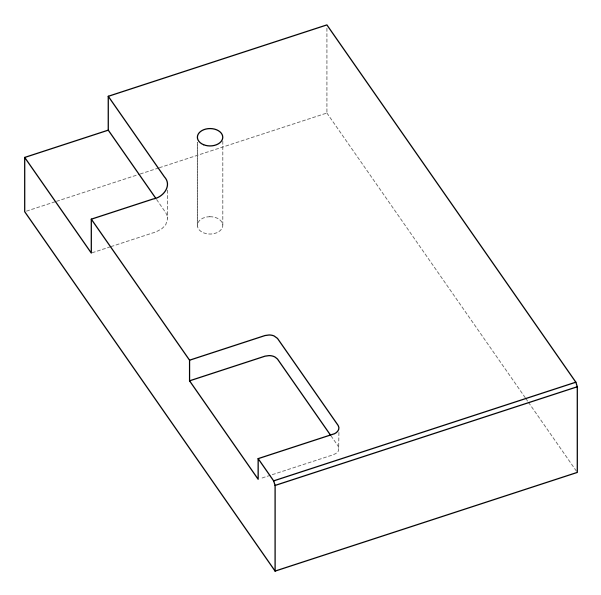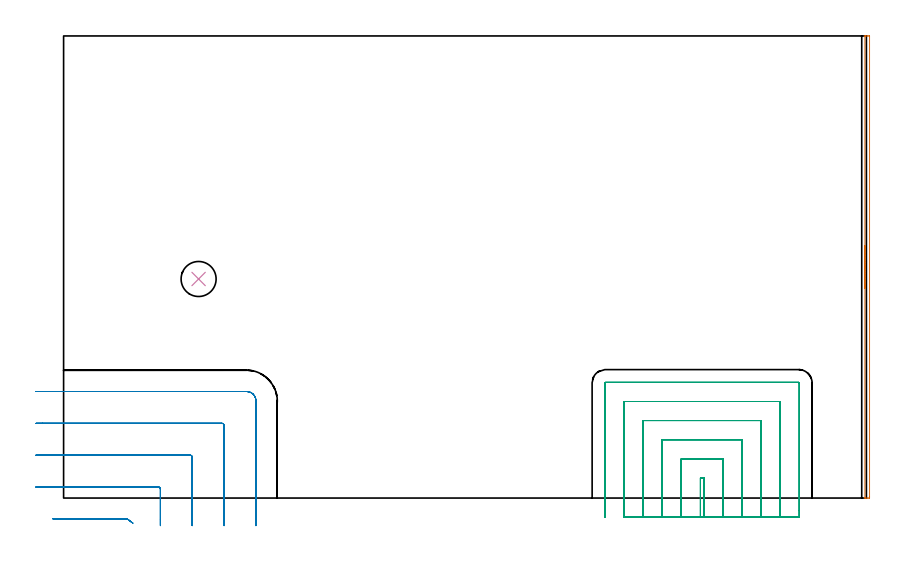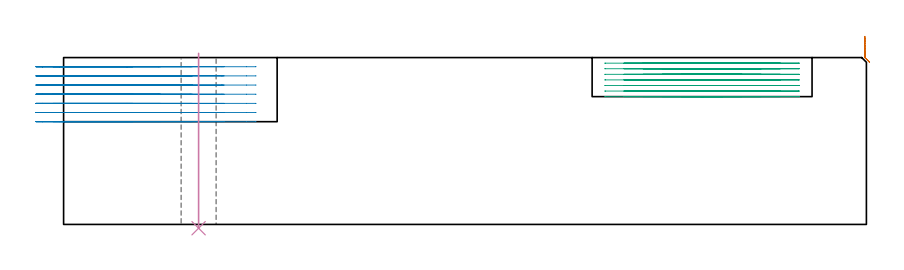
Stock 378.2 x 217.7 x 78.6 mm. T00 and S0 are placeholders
(PLAN: 4 operations, 3 tool changes, 28.3 min)
(1 AREA_MILL | FG_CHAMFER_SURFACE | UGT0205_001 | 1.89 min | 527 mm3)
(2 MILL_CORNER_NOTCH_RECTANGULAR | CORNER_NOTCH_RECTANGULAR | UGT0201_094 | Follow Part, ap 5, ae 75% | 8.2 min | 181572 mm3)
(3 MILL_SLOT | SLOT_PARTIAL_RECTANGULAR | NXT0201_011 | Follow Part, ap 3, ae 75% | 17.86 min | 115022 mm3)
(4 INDEXABLE_INSERT_DRILL_THROUGH_HOLE_FROM_SOLID | STEP1HOLE | NXT0302_004 | 0.33 min | 16782 mm3)
(TOOL UGT0205_001 | Chamfer Mill 20 x 3 x 45 deg. | D20 FL50 Z2)
(TOOL UGT0201_094 | End mill 20 mm | D20 FL38 Z4)
(TOOL NXT0201_011 | ENDMILL 12mm [2P460-1200-NA 1630] | D12 FL38 Z6)
(TOOL NXT0302_004 | Index. Insert Drill 16.5mm [880-D1650L20-05] | D16.5 PA176 FL83 Z2)
(OP 1 AREA_MILL)
G17 G21 G94 G90
T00 M6
G54
G17 G0 G90 X377.5 Y98.85 S1061 M3
G43 Z88.6 H0
G94 G1 Y98.888 Z87.728 F250.
Y99.002 Z86.863
Y99.191 Z86.012
Y99.453 Z85.18
Y99.787 Z84.374
Y100.19 Z83.6
Y100.658 Z82.864
Y101.19 Z82.172
Y101.779 Z81.529
Y102.422 Z80.939
Y103.114 Z80.408
Y103.85 Z79.94
Y104.624 Z79.537
Y105.43 Z79.203
Y106.262 Z78.941
Y107.113 Z78.752
Y107.978 Z78.638
Y108.85 Z78.6
Y217.515
X377.503 Y217.69 Z78.588
X377.539 Y217.696 Z78.552
X377.596 Y217.699 Z78.496
X377.694 Y217.7 Z78.406
X377.883 Z78.216
X378.6 Z77.495
X378.958 Z77.138
X379.466 Y217.697 Z76.63
X379.691 Y217.694 Z76.405
X379.695 Y217.633 Z76.403
X379.7 Y217.394 Z76.4
Y0.632
X379.699 Y0.305 Z76.401
X379.695 Y0.067 Z76.403
X379.691 Y0.006 Z76.405
X379.466 Y0. Z76.63
X378.958 Z77.138
X378.6 Z77.495
X377.694 Z78.406
X377.597 Z78.495
X377.54 Z78.551
X377.503 Y0.009 Z78.588
X377.5 Y0.185 Z78.6
Y108.85
Y109.722 Z78.638
Y110.586 Z78.752
Y111.438 Z78.941
Y112.27 Z79.203
Y113.076 Z79.537
Y113.85 Z79.94
Y114.586 Z80.408
Y115.278 Z80.939
Y115.921 Z81.529
Y116.51 Z82.172
Y117.041 Z82.864
Y117.51 Z83.6
Y117.913 Z84.374
Y118.247 Z85.18
Y118.509 Z86.012
Y118.698 Z86.863
Y118.812 Z87.728
Y118.85 Z88.6
M5
M2
(OP 2 MILL_CORNER_NOTCH_RECTANGULAR)
G17 G21 G94 G90
T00 M6
G54
G17 G0 G90 X32.605 Y-11.8 S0 M3
G43 Z88.6 H0
Z74.286
G94 G1 X30.205 Y-10. F250.
G3 X29.611 Y-9.8 R1. F500.
G1 X-1.99
X-4.99 F250.
G0 Z88.6
X45.6 Y-13.
Z74.286
G1 Y-10.
Y4.205 F500.
G3 X44.605 Y5.2 R1.
G1 X-10.
X-13. F250.
G0 Z88.6
X60.6 Y-13.
Z74.286
G1 Y-10.
Y19.205 F500.
G3 X59.605 Y20.2 R1.
G1 X-10.
X-13. F250.
G0 Z88.6
X75.6 Y-13.
Z74.286
G1 Y-10.
Y34.205 F500.
G3 X74.605 Y35.2 R1.
G1 X-10.
X-13. F250.
G0 Z88.6
X90.6 Y-13.
Z74.286
G1 Y-10.
Y45.8 F500.
G3 X86.2 Y50.2 R4.4
G1 X-10.
X-13. F250.
G0 Z88.6
X32.605 Y-11.8
Z69.971
G1 X30.205 Y-10.
G3 X29.611 Y-9.8 R1. F500.
G1 X-1.99
X-4.99 F250.
G0 Z88.6
X45.6 Y-13.
Z69.971
G1 Y-10.
Y4.205 F500.
G3 X44.605 Y5.2 R1.
G1 X-10.
X-13. F250.
G0 Z88.6
X60.6 Y-13.
Z69.971
G1 Y-10.
Y19.205 F500.
G3 X59.605 Y20.2 R1.
G1 X-10.
X-13. F250.
G0 Z88.6
X75.6 Y-13.
Z69.971
G1 Y-10.
Y34.205 F500.
G3 X74.605 Y35.2 R1.
G1 X-10.
X-13. F250.
G0 Z88.6
X90.6 Y-13.
Z69.971
G1 Y-10.
Y45.8 F500.
G3 X86.2 Y50.2 R4.4
G1 X-10.
X-13. F250.
G0 Z88.6
X32.605 Y-11.8
Z65.657
G1 X30.205 Y-10.
G3 X29.611 Y-9.8 R1. F500.
G1 X-1.99
X-4.99 F250.
G0 Z88.6
X45.6 Y-13.
Z65.657
G1 Y-10.
Y4.205 F500.
G3 X44.605 Y5.2 R1.
G1 X-10.
X-13. F250.
G0 Z88.6
X60.6 Y-13.
Z65.657
G1 Y-10.
Y19.205 F500.
G3 X59.605 Y20.2 R1.
G1 X-10.
X-13. F250.
G0 Z88.6
X75.6 Y-13.
Z65.657
G1 Y-10.
Y34.205 F500.
G3 X74.605 Y35.2 R1.
G1 X-10.
X-13. F250.
G0 Z88.6
X90.6 Y-13.
Z65.657
G1 Y-10.
Y45.8 F500.
G3 X86.2 Y50.2 R4.4
G1 X-10.
X-13. F250.
G0 Z88.6
X32.605 Y-11.8
Z61.343
G1 X30.205 Y-10.
G3 X29.611 Y-9.8 R1. F500.
G1 X-1.99
X-4.99 F250.
G0 Z88.6
X45.6 Y-13.
Z61.343
G1 Y-10.
Y4.205 F500.
G3 X44.605 Y5.2 R1.
G1 X-10.
X-13. F250.
G0 Z88.6
X60.6 Y-13.
Z61.343
G1 Y-10.
Y19.205 F500.
G3 X59.605 Y20.2 R1.
G1 X-10.
X-13. F250.
G0 Z88.6
X75.6 Y-13.
Z61.343
G1 Y-10.
Y34.205 F500.
G3 X74.605 Y35.2 R1.
G1 X-10.
X-13. F250.
G0 Z88.6
X90.6 Y-13.
Z61.343
G1 Y-10.
Y45.8 F500.
G3 X86.2 Y50.2 R4.4
G1 X-10.
X-13. F250.
G0 Z88.6
X32.605 Y-11.8
Z57.029
G1 X30.205 Y-10.
G3 X29.611 Y-9.8 R1. F500.
G1 X-1.99
X-4.99 F250.
G0 Z88.6
X45.6 Y-13.
Z57.029
G1 Y-10.
Y4.205 F500.
G3 X44.605 Y5.2 R1.
G1 X-10.
X-13. F250.
G0 Z88.6
X60.6 Y-13.
Z57.029
G1 Y-10.
Y19.205 F500.
G3 X59.605 Y20.2 R1.
G1 X-10.
X-13. F250.
G0 Z88.6
X75.6 Y-13.
Z57.029
G1 Y-10.
Y34.205 F500.
G3 X74.605 Y35.2 R1.
G1 X-10.
X-13. F250.
G0 Z88.6
X90.6 Y-13.
Z57.029
G1 Y-10.
Y45.8 F500.
G3 X86.2 Y50.2 R4.4
G1 X-10.
X-13. F250.
G0 Z88.6
X32.605 Y-11.8
Z52.714
G1 X30.205 Y-10.
G3 X29.611 Y-9.8 R1. F500.
G1 X-1.99
X-4.99 F250.
G0 Z88.6
X45.6 Y-13.
Z52.714
G1 Y-10.
Y4.205 F500.
G3 X44.605 Y5.2 R1.
G1 X-10.
X-13. F250.
G0 Z88.6
X60.6 Y-13.
Z52.714
G1 Y-10.
Y19.205 F500.
G3 X59.605 Y20.2 R1.
G1 X-10.
X-13. F250.
G0 Z88.6
X75.6 Y-13.
Z52.714
G1 Y-10.
Y34.205 F500.
G3 X74.605 Y35.2 R1.
G1 X-10.
X-13. F250.
G0 Z88.6
X90.6 Y-13.
Z52.714
G1 Y-10.
Y45.8 F500.
G3 X86.2 Y50.2 R4.4
G1 X-10.
X-13. F250.
G0 Z88.6
X32.605 Y-11.8
Z48.4
G1 X30.205 Y-10.
G3 X29.611 Y-9.8 R1. F500.
G1 X-1.99
X-4.99 F250.
G0 Z88.6
X45.6 Y-13.
Z48.4
G1 Y-10.
Y4.205 F500.
G3 X44.605 Y5.2 R1.
G1 X-10.
X-13. F250.
G0 Z88.6
X60.6 Y-13.
Z48.4
G1 Y-10.
Y19.205 F500.
G3 X59.605 Y20.2 R1.
G1 X-10.
X-13. F250.
G0 Z88.6
X75.6 Y-13.
Z48.4
G1 Y-10.
Y34.205 F500.
G3 X74.605 Y35.2 R1.
G1 X-10.
X-13. F250.
G0 Z88.6
X90.6 Y-13.
Z48.4
G1 Y-10.
Y45.8 F500.
G3 X86.2 Y50.2 R4.4
G1 X-10.
X-13. F250.
G0 Z88.6
M5
M2
(OP 3 MILL_SLOT)
G17 G21 G94 G90
T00 M6
G54
G17 G0 G90 X301.6 Y-9. S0 M3
G43 Z88.6 H1
Z75.971
G94 G1 Y-6. F250.
Y9.5 F500.
X300.
Y-6.
Y-9. F250.
X310.6
Y-6.
Y18.5 F500.
X291.
Y-6.
Y-9. F250.
X319.6
Y-6.
Y27.5 F500.
X282.
Y-6.
Y-9. F250.
X328.6
Y-6.
Y36.5 F500.
X273.
Y-6.
Y-9. F250.
X337.6
Y-6.
Y45.5 F500.
X264.
Y-6.
Y-9. F250.
X346.6
Y-6.
Y54.2 F500.
G3 X346.3 Y54.5 R0.3
G1 X255.3
G3 X255. Y54.2 R0.3
G1 Y-6.
Y-9. F250.
G0 X301.6 Z73.343
G1 Y-6.
Y9.5 F500.
X300.
Y-6.
Y-9. F250.
X310.6
Y-6.
Y18.5 F500.
X291.
Y-6.
Y-9. F250.
X319.6
Y-6.
Y27.5 F500.
X282.
Y-6.
Y-9. F250.
X328.6
Y-6.
Y36.5 F500.
X273.
Y-6.
Y-9. F250.
X337.6
Y-6.
Y45.5 F500.
X264.
Y-6.
Y-9. F250.
X346.6
Y-6.
Y54.2 F500.
G3 X346.3 Y54.5 R0.3
G1 X255.3
G3 X255. Y54.2 R0.3
G1 Y-6.
Y-9. F250.
G0 X301.6 Z70.714
G1 Y-6.
Y9.5 F500.
X300.
Y-6.
Y-9. F250.
X310.6
Y-6.
Y18.5 F500.
X291.
Y-6.
Y-9. F250.
X319.6
Y-6.
Y27.5 F500.
X282.
Y-6.
Y-9. F250.
X328.6
Y-6.
Y36.5 F500.
X273.
Y-6.
Y-9. F250.
X337.6
Y-6.
Y45.5 F500.
X264.
Y-6.
Y-9. F250.
X346.6
Y-6.
Y54.2 F500.
G3 X346.3 Y54.5 R0.3
G1 X255.3
G3 X255. Y54.2 R0.3
G1 Y-6.
Y-9. F250.
G0 X301.6 Z68.086
G1 Y-6.
Y9.5 F500.
X300.
Y-6.
Y-9. F250.
X310.6
Y-6.
Y18.5 F500.
X291.
Y-6.
Y-9. F250.
X319.6
Y-6.
Y27.5 F500.
X282.
Y-6.
Y-9. F250.
X328.6
Y-6.
Y36.5 F500.
X273.
Y-6.
Y-9. F250.
X337.6
Y-6.
Y45.5 F500.
X264.
Y-6.
Y-9. F250.
X346.6
Y-6.
Y54.2 F500.
G3 X346.3 Y54.5 R0.3
G1 X255.3
G3 X255. Y54.2 R0.3
G1 Y-6.
Y-9. F250.
G0 X301.6 Z65.457
G1 Y-6.
Y9.5 F500.
X300.
Y-6.
Y-9. F250.
X310.6
Y-6.
Y18.5 F500.
X291.
Y-6.
Y-9. F250.
X319.6
Y-6.
Y27.5 F500.
X282.
Y-6.
Y-9. F250.
X328.6
Y-6.
Y36.5 F500.
X273.
Y-6.
Y-9. F250.
X337.6
Y-6.
Y45.5 F500.
X264.
Y-6.
Y-9. F250.
X346.6
Y-6.
Y54.2 F500.
G3 X346.3 Y54.5 R0.3
G1 X255.3
G3 X255. Y54.2 R0.3
G1 Y-6.
Y-9. F250.
G0 X301.6 Z62.829
G1 Y-6.
Y9.5 F500.
X300.
Y-6.
Y-9. F250.
X310.6
Y-6.
Y18.5 F500.
X291.
Y-6.
Y-9. F250.
X319.6
Y-6.
Y27.5 F500.
X282.
Y-6.
Y-9. F250.
X328.6
Y-6.
Y36.5 F500.
X273.
Y-6.
Y-9. F250.
X337.6
Y-6.
Y45.5 F500.
X264.
Y-6.
Y-9. F250.
X346.6
Y-6.
Y54.2 F500.
G3 X346.3 Y54.5 R0.3
G1 X255.3
G3 X255. Y54.2 R0.3
G1 Y-6.
Y-9. F250.
G0 X301.6 Z60.2
G1 Y-6.
Y9.5 F500.
X300.
Y-6.
Y-9. F250.
X310.6
Y-6.
Y18.5 F500.
X291.
Y-6.
Y-9. F250.
X319.6
Y-6.
Y27.5 F500.
X282.
Y-6.
Y-9. F250.
X328.6
Y-6.
Y36.5 F500.
X273.
Y-6.
Y-9. F250.
X337.6
Y-6.
Y45.5 F500.
X264.
Y-6.
Y-9. F250.
X346.6
Y-6.
Y54.2 F500.
G3 X346.3 Y54.5 R0.3
G1 X255.3
G3 X255. Y54.2 R0.3
G1 Y-6.
Y-9. F250.
G0 Z88.6
M5
M2
(OP 4 INDEXABLE_INSERT_DRILL_THROUGH_HOLE_FROM_SOLID)
G17 G21 G94 G90
T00 M6
G54
G17 G0 G90 X63.6 Y103.2 S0 M3
G43 Z88.6 H1
G94 G81 G98 Z-1.788 F250. R80.6
G80
M5
M2
